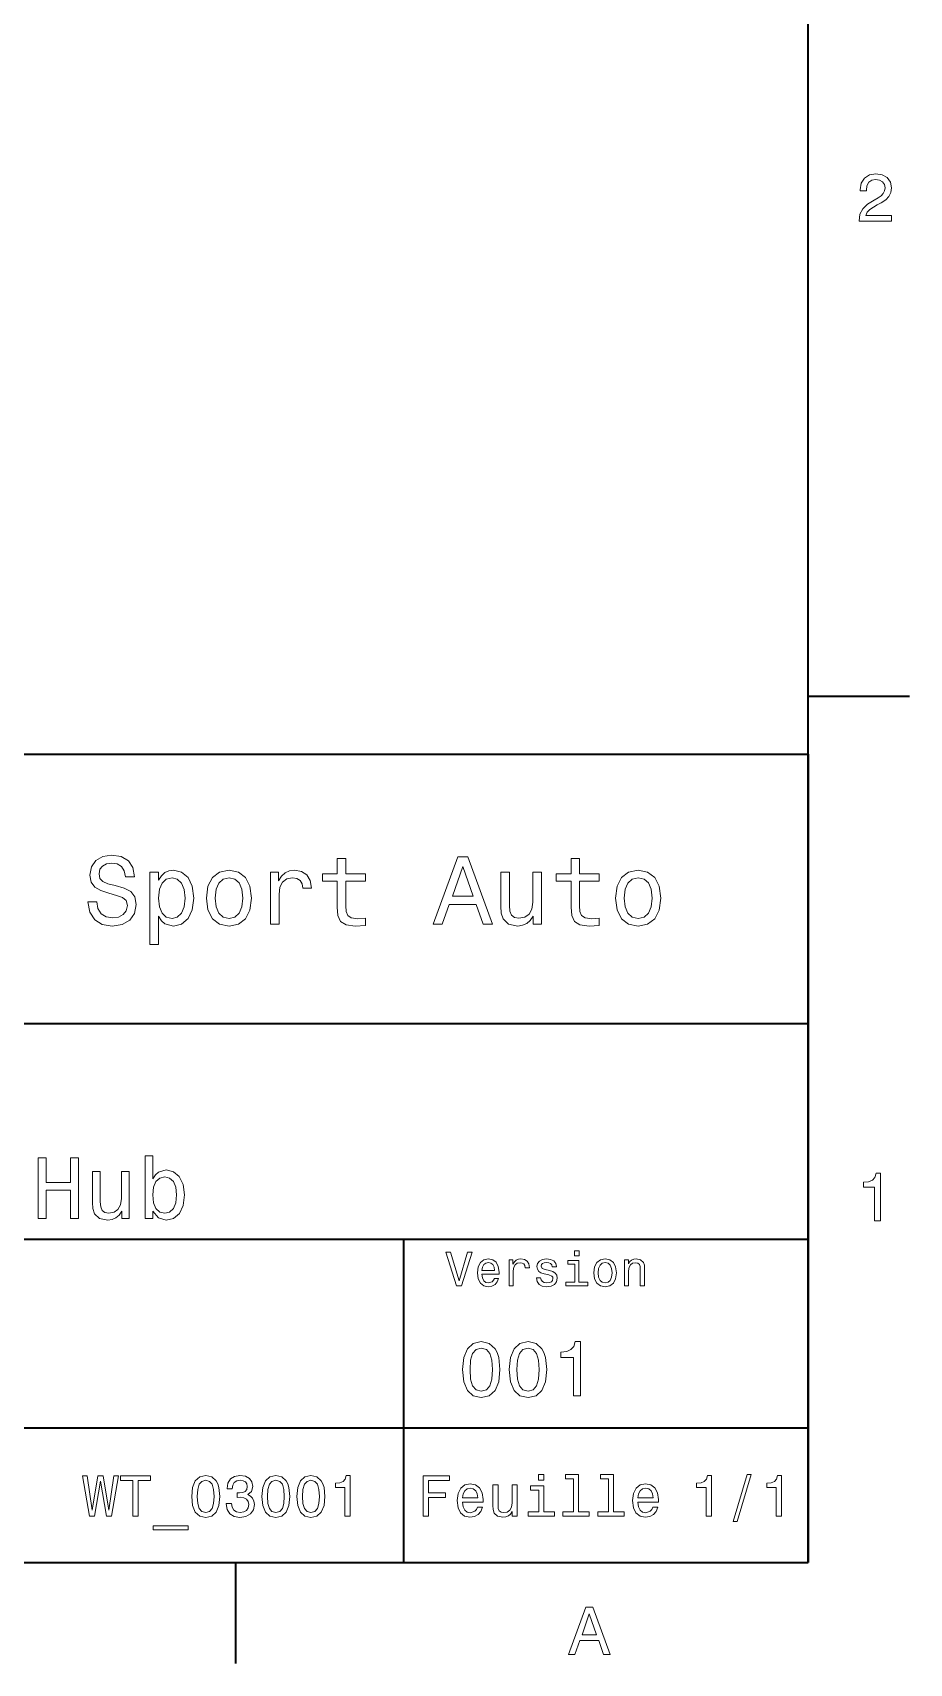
# Model space of a CAD drawing. Extents: x 0 to 420, y 0 to 297.
# Drawn here: x 352.4 to 417.5, y 2.5 to 123.6 of the extents above; entities that cross this region are included whole.
import ezdxf

# ---------------------------------------------------------------- set-up
doc = ezdxf.new("R2010")
doc.units = 0

msp = doc.modelspace()

# ---------------------------------------------------------------- linework, layer by layer
at = {"color": 7, "lineweight": 35}
for p, q in [((410, 10), (410, 287)), ((220, 70), (410, 70)), ((410, 70), (410, 10)), ((285, 50), (410, 50)), ((285, 34), (410, 34)), ((380, 10), (380, 34)), ((285, 20), (410, 20)), ((10, 10), (410, 10)), ((220, 10), (410, 10))]:
    msp.add_line(p, q, dxfattribs=at)
at = {"color": 7, "lineweight": 35, "ltscale": 0.1875}
for p, q in [((410, 74.300003), (417.5, 74.300003)), ((367.5, 10), (367.5, 2.5))]:
    msp.add_line(p, q, dxfattribs=at)
at = {"color": 7, "lineweight": 13}
for points in [[(413.76947, 109.566788), (416.175079, 109.566788), (416.175079, 110.000504), (414.273773, 110.000504), (414.3797, 110.237534), (414.561249, 110.434219), (415.121033, 110.79229), (415.418579, 110.943588), (415.751434, 111.160446), (415.988464, 111.412613), (416.124634, 111.710159), (416.175079, 112.048058), (416.089355, 112.471687), (415.852325, 112.804543), (415.489197, 113.016357), (415.020172, 113.092003), (414.536041, 113.006271), (414.167877, 112.769234), (413.930847, 112.390999), (413.850159, 111.891716), (413.850159, 111.821114), (414.309082, 111.821114), (414.309082, 111.861458), (414.354462, 112.204399), (414.490631, 112.456558), (414.707489, 112.617943), (414.994965, 112.673416), (415.287476, 112.622986), (415.504333, 112.496902), (415.645538, 112.300217), (415.695984, 112.053101), (415.660675, 111.821114), (415.56485, 111.624428), (415.403473, 111.452957), (415.181549, 111.301659), (414.884003, 111.140274), (414.389771, 110.827591), (414.041779, 110.494743), (413.835022, 110.091286), (413.76947, 109.581917)], [(357.20462, 59.030979), (356.549011, 59.030979), (356.693085, 58.267288), (357.053314, 57.70533), (357.608063, 57.366714), (358.357361, 57.244236), (359.099426, 57.359509), (359.654175, 57.67651), (360.007202, 58.17363), (360.136902, 58.82925), (360.028809, 59.420029), (359.726227, 59.801872), (359.236328, 60.054031), (358.580688, 60.241352), (358.018738, 60.378242), (357.651306, 60.536743), (357.442383, 60.767288), (357.377533, 61.127522), (357.442383, 61.451729), (357.6297, 61.696686), (357.917877, 61.862389), (358.314117, 61.920029), (358.71759, 61.84798), (359.034576, 61.653458), (359.24353, 61.32925), (359.344391, 60.889767), (360, 60.889767), (360, 60.904179), (359.884735, 61.581409), (359.546112, 62.085732), (359.01297, 62.402737), (358.292511, 62.510807), (357.644104, 62.402737), (357.139771, 62.100143), (356.815552, 61.631844), (356.700287, 61.026657), (356.793945, 60.486309), (357.067719, 60.118874), (357.5, 59.873917), (358.09079, 59.6866), (358.674347, 59.520893), (359.113831, 59.362389), (359.380402, 59.131844), (359.47406, 58.757202), (359.387604, 58.375359), (359.164276, 58.087173), (358.825653, 57.907059), (358.386169, 57.849422), (357.896271, 57.928673), (357.521606, 58.159222), (357.283875, 58.533859)], [(375.050415, 60.579971), (375.050415, 58.64193), (375.093658, 58.015129), (375.29538, 57.582851), (375.698853, 57.330688), (376.383301, 57.244236), (377.132568, 57.280258), (377.132568, 57.827808), (376.585022, 57.78458), (376.087891, 57.842216), (375.82132, 58.022331), (375.706055, 58.324928), (375.684448, 58.75), (375.684448, 60.579971), (377.132568, 60.579971), (377.132568, 61.120316), (375.684448, 61.120316), (375.684448, 62.251438), (375.050415, 62.251438), (375.050415, 61.120316), (373.955322, 61.120316), (373.955322, 60.579971)], [(382.175781, 57.381123), (382.838623, 57.381123), (383.364563, 58.850864), (385.360229, 58.850864), (385.886169, 57.381123), (386.563416, 57.381123), (384.733429, 62.388329), (383.998566, 62.388329)], [(392.399109, 60.579971), (392.399109, 58.64193), (392.442352, 58.015129), (392.644073, 57.582851), (393.047546, 57.330688), (393.731995, 57.244236), (394.481262, 57.280258), (394.481262, 57.827808), (393.933716, 57.78458), (393.436584, 57.842216), (393.170013, 58.022331), (393.054749, 58.324928), (393.033142, 58.75), (393.033142, 60.579971), (394.481262, 60.579971), (394.481262, 61.120316), (393.033142, 61.120316), (393.033142, 62.251438), (392.399109, 62.251438), (392.399109, 61.120316), (391.304016, 61.120316), (391.304016, 60.579971)], [(361.786743, 60.652016), (361.786743, 61.25), (361.15274, 61.25), (361.15274, 55.882565), (361.786743, 55.882565), (361.786743, 57.971901), (362.010101, 57.633286), (362.262268, 57.409943), (362.896271, 57.244236), (363.501465, 57.381123), (363.976959, 57.791786), (364.286743, 58.440201), (364.402039, 59.319164), (364.286743, 60.190922), (363.976959, 60.839336), (363.501465, 61.242794), (362.896271, 61.386887), (362.550446, 61.343658), (362.255066, 61.206772), (362.002899, 60.976223)], [(362.788208, 57.8134), (362.363129, 57.907059), (362.053314, 58.195244), (361.858795, 58.663544), (361.793945, 59.319164), (361.858795, 59.967579), (362.053314, 60.435879), (362.363129, 60.716858), (362.788208, 60.817722), (363.177246, 60.716858), (363.48703, 60.428673), (363.68158, 59.960373), (363.753601, 59.319164), (363.68158, 58.67075), (363.48703, 58.195244), (363.177246, 57.907059)], [(365.338623, 59.311958), (365.453888, 58.432995), (365.785309, 57.78458), (366.311249, 57.381123), (367.017303, 57.244236), (367.716125, 57.381123), (368.242065, 57.777374), (368.573486, 58.425793), (368.695984, 59.311958), (368.573486, 60.190922), (368.242065, 60.846542), (367.716125, 61.242794), (367.017303, 61.386887), (366.311249, 61.242794), (365.785309, 60.839336), (365.453888, 60.190922)], [(365.98703, 59.319164), (366.05188, 59.967579), (366.253601, 60.435879), (366.57782, 60.72406), (367.017303, 60.824928), (367.449585, 60.72406), (367.773773, 60.443081), (367.975525, 59.967579), (368.047546, 59.319164), (367.975525, 58.663544), (367.773773, 58.188038), (367.449585, 57.899853), (367.017303, 57.806194), (366.57782, 57.899853), (366.253601, 58.188038), (366.05188, 58.663544)], [(370.100861, 57.381123), (370.734863, 57.381123), (370.734863, 59.592937), (370.799713, 60.12608), (370.994232, 60.507923), (371.311249, 60.738472), (371.736328, 60.817722), (372.053314, 60.767288), (372.291077, 60.623199), (372.435181, 60.378242), (372.485596, 60.046829), (373.126801, 60.046829), (373.040344, 60.630402), (372.802612, 61.048271), (372.406342, 61.30043), (371.865997, 61.386887), (371.498566, 61.32925), (371.181549, 61.185158), (370.900574, 60.940201), (370.677246, 60.608788), (370.677246, 61.25), (370.100861, 61.25)], [(383.595093, 59.463257), (384.365997, 61.667866), (385.136902, 59.463257)], [(390.194519, 61.25), (389.560516, 61.25), (389.560516, 59.016571), (389.488464, 58.497837), (389.279541, 58.123196), (388.955322, 57.892651), (388.530243, 57.820602), (388.19165, 57.878242), (387.975494, 58.051151), (387.853027, 58.346542), (387.824219, 58.764408), (387.824219, 61.25), (387.190186, 61.25), (387.190186, 58.706772), (387.211792, 58.195244), (387.348694, 57.770172), (387.766571, 57.381123), (388.436584, 57.244236), (388.796814, 57.294666), (389.106628, 57.424351), (389.373199, 57.647694), (389.589325, 57.971901), (389.589325, 57.381123), (390.194519, 57.381123)], [(395.698853, 59.311958), (395.814117, 58.432995), (396.145508, 57.78458), (396.671448, 57.381123), (397.377502, 57.244236), (398.076355, 57.381123), (398.602295, 57.777374), (398.933716, 58.425793), (399.056183, 59.311958), (398.933716, 60.190922), (398.602295, 60.846542), (398.076355, 61.242794), (397.377502, 61.386887), (396.671448, 61.242794), (396.145508, 60.839336), (395.814117, 60.190922)], [(396.34726, 59.319164), (396.412109, 59.967579), (396.613831, 60.435879), (396.938019, 60.72406), (397.377502, 60.824928), (397.809784, 60.72406), (398.134003, 60.443081), (398.335724, 59.967579), (398.407776, 59.319164), (398.335724, 58.663544), (398.134003, 58.188038), (397.809784, 57.899853), (397.377502, 57.806194), (396.938019, 57.899853), (396.613831, 58.188038), (396.412109, 58.663544)], [(352.850861, 35.530258), (353.453888, 35.530258), (353.453888, 37.644093), (355.2565, 37.644093), (355.2565, 35.530258), (355.853027, 35.530258), (355.853027, 40.030258), (355.2565, 40.030258), (355.2565, 38.195244), (353.453888, 38.195244), (353.453888, 40.030258), (352.850861, 40.030258)], [(361.358063, 36.068443), (361.779541, 35.569164), (362.356628, 35.407059), (362.901306, 35.530258), (363.335724, 35.899857), (363.608063, 36.489914), (363.711823, 37.274494), (363.608063, 38.059078), (363.329254, 38.642651), (362.901306, 39.005764), (362.356628, 39.135445), (361.786011, 38.966858), (361.552582, 38.759365), (361.358063, 38.480545), (361.358063, 40.185879), (360.787476, 40.185879), (360.787476, 35.530258), (361.358063, 35.530258)], [(359.600861, 39.012245), (359.030273, 39.012245), (359.030273, 37.002159), (358.965424, 36.535301), (358.777374, 36.198124), (358.485596, 35.990631), (358.103027, 35.925793), (357.798279, 35.977665), (357.60376, 36.133286), (357.49353, 36.399136), (357.46759, 36.775215), (357.46759, 39.012245), (356.896973, 39.012245), (356.896973, 36.723343), (356.916443, 36.262966), (357.039642, 35.880402), (357.41571, 35.530258), (358.018738, 35.407059), (358.342957, 35.45245), (358.621765, 35.569164), (358.861664, 35.770172), (359.056213, 36.061958), (359.056213, 35.530258), (359.600861, 35.530258)], [(414.909241, 35.366787), (415.368164, 35.366787), (415.368164, 38.892002), (415.025208, 38.892002), (414.934448, 38.584366), (414.752899, 38.377594), (414.475525, 38.256557), (414.092224, 38.216209), (414.092224, 37.858143), (414.909241, 37.858143)], [(363.128235, 37.274494), (363.063416, 36.690922), (362.888336, 36.262966), (362.609497, 36.003601), (362.259369, 35.919308), (361.876801, 36.003601), (361.597992, 36.262966), (361.422913, 36.684437), (361.364563, 37.274494), (361.422913, 37.858067), (361.597992, 38.279537), (361.876801, 38.532421), (362.259369, 38.623199), (362.609497, 38.532421), (362.888336, 38.273052), (363.063416, 37.851585)], [(384.71109, 33.03458), (384.08429, 30.905619), (383.439484, 33.03458), (383.09726, 33.03458), (383.904175, 30.530979), (384.264404, 30.530979), (385.053314, 33.03458)], [(392.992798, 33.117435), (392.657776, 33.117435), (392.657776, 32.757202), (392.992798, 32.757202)], [(385.784576, 31.40634), (387.052582, 31.40634), (387.056183, 31.554033), (386.998566, 31.9683), (386.840057, 32.278099), (386.587891, 32.465416), (386.252869, 32.533859), (385.925079, 32.461815), (385.672913, 32.260086), (385.510803, 31.932276), (385.453156, 31.5), (385.507202, 31.056915), (385.669312, 30.732708), (385.917877, 30.530979), (386.242065, 30.462536), (386.523041, 30.509365), (386.753601, 30.631844), (386.922913, 30.826368), (387.020172, 31.085733), (386.706787, 31.085733), (386.641937, 30.941643), (386.548279, 30.833572), (386.281708, 30.747118), (386.076355, 30.786743), (385.921478, 30.912823), (385.820618, 31.118155), (385.784576, 31.395533)], [(385.784576, 31.672911), (385.824219, 31.921469), (385.921478, 32.105186), (386.069153, 32.216858), (386.263702, 32.256485), (386.45462, 32.216858), (386.602295, 32.105186), (386.692352, 31.921469), (386.724792, 31.672911)], [(387.794678, 30.530979), (388.111664, 30.530979), (388.111664, 31.636887), (388.144104, 31.903458), (388.241364, 32.094379), (388.399841, 32.209652), (388.612396, 32.249279), (388.770905, 32.224064), (388.889771, 32.152016), (388.961823, 32.029537), (388.98703, 31.863832), (389.307648, 31.863832), (389.264404, 32.155621), (389.145538, 32.364552), (388.947418, 32.490635), (388.677246, 32.533859), (388.49353, 32.505043), (388.335022, 32.432995), (388.194519, 32.310516), (388.082855, 32.144814), (388.082855, 32.465416), (387.794678, 32.465416)], [(390.791779, 31.658501), (390.485596, 31.730547), (390.258636, 31.8134), (390.182983, 31.982708), (390.20462, 32.101585), (390.280273, 32.188038), (390.40274, 32.242073), (390.579254, 32.263687), (390.748566, 32.242073), (390.881836, 32.177231), (390.968292, 32.079971), (391.004333, 31.950287), (391.314117, 31.950287), (391.314117, 31.957493), (391.260101, 32.191643), (391.112396, 32.375359), (390.881836, 32.490635), (390.579254, 32.533859), (390.273041, 32.490635), (390.049713, 32.371758), (389.90921, 32.195244), (389.865997, 31.971901), (389.898407, 31.755764), (389.999268, 31.604465), (390.164978, 31.496397), (390.406342, 31.420748), (390.759369, 31.334293), (390.975494, 31.244236), (391.033142, 31.17219), (391.054749, 31.064121), (391.022339, 30.930836), (390.935883, 30.829971), (390.79538, 30.765129), (390.608063, 30.743515), (390.409943, 30.765129), (390.265839, 30.840778), (390.168579, 30.963255), (390.128967, 31.132565), (389.822754, 31.132565), (389.873199, 30.844379), (390.020905, 30.635447), (390.255035, 30.509365), (390.579254, 30.462536), (390.917877, 30.509365), (391.166412, 30.635447), (391.317719, 30.837175), (391.371765, 31.100143), (391.332123, 31.327089), (391.220459, 31.481987), (391.036743, 31.582851)], [(392.981995, 30.79755), (392.981995, 32.400574), (392.167877, 32.400574), (392.167877, 32.130402), (392.664978, 32.130402), (392.664978, 30.79755), (392.016571, 30.79755), (392.016571, 30.530979), (393.637604, 30.530979), (393.637604, 30.79755)], [(394.087891, 31.496397), (394.145538, 31.056915), (394.311249, 30.732708), (394.574219, 30.530979), (394.927246, 30.462536), (395.276672, 30.530979), (395.539612, 30.729107), (395.705322, 31.053314), (395.766571, 31.496397), (395.705322, 31.935879), (395.539612, 32.263687), (395.276672, 32.461815), (394.927246, 32.533859), (394.574219, 32.461815), (394.311249, 32.260086), (394.145538, 31.935879)], [(394.412109, 31.5), (394.444519, 31.824207), (394.54538, 32.058357), (394.707489, 32.20245), (394.927246, 32.25288), (395.143372, 32.20245), (395.305481, 32.061958), (395.406342, 31.824207), (395.442352, 31.5), (395.406342, 31.17219), (395.305481, 30.934437), (395.143372, 30.790344), (394.927246, 30.743515), (394.707489, 30.790344), (394.54538, 30.934437), (394.444519, 31.17219)], [(396.350159, 30.530979), (396.667145, 30.530979), (396.667145, 31.647694), (396.699554, 31.903458), (396.804047, 32.090778), (396.966125, 32.206051), (397.182281, 32.249279), (397.355194, 32.213257), (397.463257, 32.115993), (397.517303, 31.95389), (397.535309, 31.737751), (397.535309, 30.530979), (397.852295, 30.530979), (397.852295, 31.802593), (397.837891, 32.058357), (397.773041, 32.270893), (397.560516, 32.465416), (397.229095, 32.533859), (397.04538, 32.508644), (396.890503, 32.440201), (396.757202, 32.324928), (396.65274, 32.170029), (396.65274, 32.465416), (396.350159, 32.465416)], [(384.345825, 24.314121), (384.432281, 23.409224), (384.703156, 22.763689), (385.135437, 22.371759), (385.734863, 22.244957), (386.328522, 22.371759), (386.760803, 22.763689), (387.02594, 23.409224), (387.118164, 24.314121), (387.02594, 25.213257), (386.916412, 25.570606), (386.760803, 25.864553), (386.328522, 26.256485), (385.734863, 26.38905), (385.135437, 26.256485), (384.703156, 25.858791), (384.432281, 25.213257)], [(384.899139, 24.314121), (384.945251, 25.011528), (385.089325, 25.51297), (385.348694, 25.806917), (385.734863, 25.910664), (386.115265, 25.806917), (386.374634, 25.51297), (386.518738, 25.011528), (386.56485, 24.314121), (386.518738, 23.610952), (386.374634, 23.10951), (386.115265, 22.815563), (385.734863, 22.717581), (385.348694, 22.815563), (385.089325, 23.10951), (384.945251, 23.610952)], [(387.815552, 24.314121), (387.902008, 23.409224), (388.172913, 22.763689), (388.605194, 22.371759), (389.20462, 22.244957), (389.798279, 22.371759), (390.23056, 22.763689), (390.495667, 23.409224), (390.587891, 24.314121), (390.495667, 25.213257), (390.386169, 25.570606), (390.23056, 25.864553), (389.798279, 26.256485), (389.20462, 26.38905), (388.605194, 26.256485), (388.172913, 25.858791), (387.902008, 25.213257)], [(388.368866, 24.314121), (388.414978, 25.011528), (388.559082, 25.51297), (388.818451, 25.806917), (389.20462, 25.910664), (389.585022, 25.806917), (389.844391, 25.51297), (389.988464, 25.011528), (390.034576, 24.314121), (389.988464, 23.610952), (389.844391, 23.10951), (389.585022, 22.815563), (389.20462, 22.717581), (388.818451, 22.815563), (388.559082, 23.10951), (388.414978, 23.610952)], [(392.570618, 22.360231), (393.095093, 22.360231), (393.095093, 26.38905), (392.703156, 26.38905), (392.599426, 26.037464), (392.391937, 25.801153), (392.074921, 25.662825), (391.636902, 25.616714), (391.636902, 25.207493), (392.570618, 25.207493)], [(356.66571, 13.428675), (357.046112, 13.428675), (357.478394, 16.030981), (357.923615, 13.428675), (358.286743, 13.428675), (358.814117, 16.432999), (358.468292, 16.432999), (358.096527, 13.878242), (357.668579, 16.432999), (357.292511, 16.432999), (356.873199, 13.878242), (356.501434, 16.432999), (356.146973, 16.432999)], [(359.886169, 13.428675), (360.283844, 13.428675), (360.283844, 16.065563), (361.19165, 16.065563), (361.19165, 16.428675), (358.97406, 16.428675), (358.97406, 16.065563), (359.886169, 16.065563)], [(364.247833, 14.894093), (364.312683, 14.215418), (364.515839, 13.731268), (364.840057, 13.43732), (365.289612, 13.342219), (365.734863, 13.43732), (366.059082, 13.731268), (366.257904, 14.215418), (366.327087, 14.894093), (366.257904, 15.568444), (366.175781, 15.836456), (366.059082, 16.056917), (365.734863, 16.350864), (365.289612, 16.450289), (364.840057, 16.350864), (364.515839, 16.052593), (364.312683, 15.568444)], [(364.662811, 14.894093), (364.697388, 15.417148), (364.805481, 15.793228), (365, 16.013689), (365.289612, 16.091499), (365.574921, 16.013689), (365.76944, 15.793228), (365.877502, 15.417148), (365.912109, 14.894093), (365.877502, 14.366715), (365.76944, 13.990634), (365.574921, 13.770173), (365.289612, 13.696686), (365, 13.770173), (364.805481, 13.990634), (364.697388, 14.366715)], [(366.802582, 14.371037), (366.802582, 14.340778), (366.871765, 13.925793), (367.074921, 13.614553), (367.394806, 13.415707), (367.818451, 13.342219), (368.268005, 13.415707), (368.605194, 13.605908), (368.82132, 13.908502), (368.899139, 14.297551), (368.864532, 14.552594), (368.76944, 14.760087), (368.613831, 14.92003), (368.406342, 15.036744), (368.687317, 15.270173), (368.786743, 15.641932), (368.721893, 15.979107), (368.536011, 16.23415), (368.233429, 16.394093), (367.818451, 16.450289), (367.429382, 16.381124), (367.131104, 16.190922), (366.936584, 15.888329), (366.871765, 15.486312), (366.871765, 15.456053), (367.25647, 15.456053), (367.291046, 15.73271), (367.403442, 15.931557), (367.585022, 16.052593), (367.840057, 16.095821), (368.06485, 16.061239), (368.229095, 15.970462), (368.328522, 15.823487), (368.367432, 15.62464), (368.328522, 15.412825), (368.224792, 15.270173), (368.043213, 15.183718), (367.796814, 15.157782), (367.628235, 15.162104), (367.628235, 14.820605), (367.840057, 14.829251), (368.112396, 14.790346), (368.315552, 14.6866), (368.436584, 14.518012), (368.479828, 14.297551), (368.432281, 14.04683), (368.306915, 13.860951), (368.108063, 13.744237), (367.84436, 13.705332), (367.572052, 13.748559), (367.373199, 13.878242), (367.247833, 14.085735), (367.200287, 14.371037)], [(369.452454, 14.894093), (369.517273, 14.215418), (369.720459, 13.731268), (370.044678, 13.43732), (370.494232, 13.342219), (370.939484, 13.43732), (371.263672, 13.731268), (371.462524, 14.215418), (371.531708, 14.894093), (371.462524, 15.568444), (371.380402, 15.836456), (371.263672, 16.056917), (370.939484, 16.350864), (370.494232, 16.450289), (370.044678, 16.350864), (369.720459, 16.052593), (369.517273, 15.568444)], [(369.867432, 14.894093), (369.902008, 15.417148), (370.010071, 15.793228), (370.20459, 16.013689), (370.494232, 16.091499), (370.779541, 16.013689), (370.97406, 15.793228), (371.082123, 15.417148), (371.116699, 14.894093), (371.082123, 14.366715), (370.97406, 13.990634), (370.779541, 13.770173), (370.494232, 13.696686), (370.20459, 13.770173), (370.010071, 13.990634), (369.902008, 14.366715)], [(372.054749, 14.894093), (372.119598, 14.215418), (372.322754, 13.731268), (372.646973, 13.43732), (373.096527, 13.342219), (373.541779, 13.43732), (373.865997, 13.731268), (374.064819, 14.215418), (374.134003, 14.894093), (374.064819, 15.568444), (373.982697, 15.836456), (373.865997, 16.056917), (373.541779, 16.350864), (373.096527, 16.450289), (372.646973, 16.350864), (372.322754, 16.052593), (372.119598, 15.568444)], [(372.469727, 14.894093), (372.504303, 15.417148), (372.612396, 15.793228), (372.806915, 16.013689), (373.096527, 16.091499), (373.381836, 16.013689), (373.576355, 15.793228), (373.684418, 15.417148), (373.719025, 14.894093), (373.684418, 14.366715), (373.576355, 13.990634), (373.381836, 13.770173), (373.096527, 13.696686), (372.806915, 13.770173), (372.612396, 13.990634), (372.504303, 14.366715)], [(375.621033, 13.428675), (376.014404, 13.428675), (376.014404, 16.450289), (375.720459, 16.450289), (375.642639, 16.1866), (375.48703, 16.009367), (375.249268, 15.905621), (374.920746, 15.871038), (374.920746, 15.564121), (375.621033, 15.564121)], [(381.414978, 13.428675), (381.817017, 13.428675), (381.817017, 14.807637), (383.079254, 14.807637), (383.079254, 15.166427), (381.817017, 15.166427), (381.817017, 16.065563), (383.368866, 16.065563), (383.368866, 16.428675), (381.414978, 16.428675)], [(384.341492, 14.479107), (385.863098, 14.479107), (385.867432, 14.656341), (385.798279, 15.153459), (385.608063, 15.525217), (385.305481, 15.75), (384.903473, 15.832133), (384.510101, 15.745678), (384.207489, 15.503603), (384.01297, 15.110231), (383.943817, 14.591499), (384.008636, 14.059798), (384.203156, 13.67075), (384.501434, 13.428675), (384.890503, 13.346542), (385.227661, 13.402739), (385.504333, 13.549712), (385.707489, 13.783141), (385.824219, 14.09438), (385.44812, 14.09438), (385.370331, 13.92147), (385.257935, 13.791787), (384.938049, 13.688041), (384.69165, 13.735591), (384.505768, 13.886888), (384.384735, 14.133286), (384.341492, 14.466139)], [(388.400574, 15.75), (388.020172, 15.75), (388.020172, 14.409943), (387.976959, 14.098703), (387.851593, 13.873919), (387.657074, 13.735591), (387.402008, 13.692364), (387.198853, 13.726946), (387.069153, 13.830692), (386.995667, 14.007925), (386.978394, 14.258646), (386.978394, 15.75), (386.597992, 15.75), (386.597992, 14.224064), (386.610962, 13.917148), (386.693085, 13.662104), (386.943817, 13.428675), (387.345825, 13.346542), (387.561951, 13.376801), (387.747833, 13.454611), (387.907776, 13.588617), (388.037476, 13.783141), (388.037476, 13.428675), (388.400574, 13.428675)], [(390.389038, 16.532421), (389.98703, 16.532421), (389.98703, 16.100145), (390.389038, 16.100145)], [(392.572052, 16.212536), (392.572052, 13.748559), (391.789612, 13.748559), (391.789612, 13.428675), (393.73056, 13.428675), (393.73056, 13.748559), (392.952454, 13.748559), (392.952454, 16.532421), (391.975494, 16.532421), (391.975494, 16.212536)], [(395.174347, 16.212536), (395.174347, 13.748559), (394.391937, 13.748559), (394.391937, 13.428675), (396.332855, 13.428675), (396.332855, 13.748559), (395.554749, 13.748559), (395.554749, 16.532421), (394.57782, 16.532421), (394.57782, 16.212536)], [(397.353027, 14.479107), (398.874634, 14.479107), (398.878967, 14.656341), (398.809814, 15.153459), (398.619598, 15.525217), (398.317017, 15.75), (397.914978, 15.832133), (397.521606, 15.745678), (397.219025, 15.503603), (397.024506, 15.110231), (396.955322, 14.591499), (397.020172, 14.059798), (397.214691, 13.67075), (397.51297, 13.428675), (397.902008, 13.346542), (398.239197, 13.402739), (398.515839, 13.549712), (398.719025, 13.783141), (398.835724, 14.09438), (398.459656, 14.09438), (398.381836, 13.92147), (398.26944, 13.791787), (397.949554, 13.688041), (397.703186, 13.735591), (397.517303, 13.886888), (397.39624, 14.133286), (397.353027, 14.466139)], [(402.416443, 13.428675), (402.809814, 13.428675), (402.809814, 16.450289), (402.515839, 16.450289), (402.438049, 16.1866), (402.28241, 16.009367), (402.044678, 15.905621), (401.716125, 15.871038), (401.716125, 15.564121), (402.416443, 15.564121)], [(404.42218, 13.026657), (404.720459, 13.026657), (405.766571, 16.510807), (405.463989, 16.510807)], [(407.621033, 13.428675), (408.014404, 13.428675), (408.014404, 16.450289), (407.720459, 16.450289), (407.642639, 16.1866), (407.48703, 16.009367), (407.249268, 15.905621), (406.920746, 15.871038), (406.920746, 15.564121), (407.621033, 15.564121)], [(384.341492, 14.798992), (384.389038, 15.097262), (384.505768, 15.317724), (384.682983, 15.45173), (384.916412, 15.49928), (385.145538, 15.45173), (385.322754, 15.317724), (385.430847, 15.097262), (385.469727, 14.798992)], [(390.376068, 13.748559), (390.376068, 15.672191), (389.399139, 15.672191), (389.399139, 15.347983), (389.995667, 15.347983), (389.995667, 13.748559), (389.21759, 13.748559), (389.21759, 13.428675), (391.162811, 13.428675), (391.162811, 13.748559)], [(397.353027, 14.798992), (397.400574, 15.097262), (397.517303, 15.317724), (397.694519, 15.45173), (397.927948, 15.49928), (398.157074, 15.45173), (398.33429, 15.317724), (398.442352, 15.097262), (398.481262, 14.798992)], [(361.386169, 12.711096), (361.386169, 12.408502), (363.988464, 12.408502), (363.988464, 12.711096)], [(392.216858, 3.166787), (392.680847, 3.166787), (393.049011, 4.195605), (394.445984, 4.195605), (394.814117, 3.166787), (395.288177, 3.166787), (394.007202, 6.67183), (393.492798, 6.67183)], [(393.210388, 4.624279), (393.75, 6.167507), (394.289642, 4.624279)]]:
    msp.add_lwpolyline(points, close=True, dxfattribs=at)

doc.saveas('drawing.dxf')
